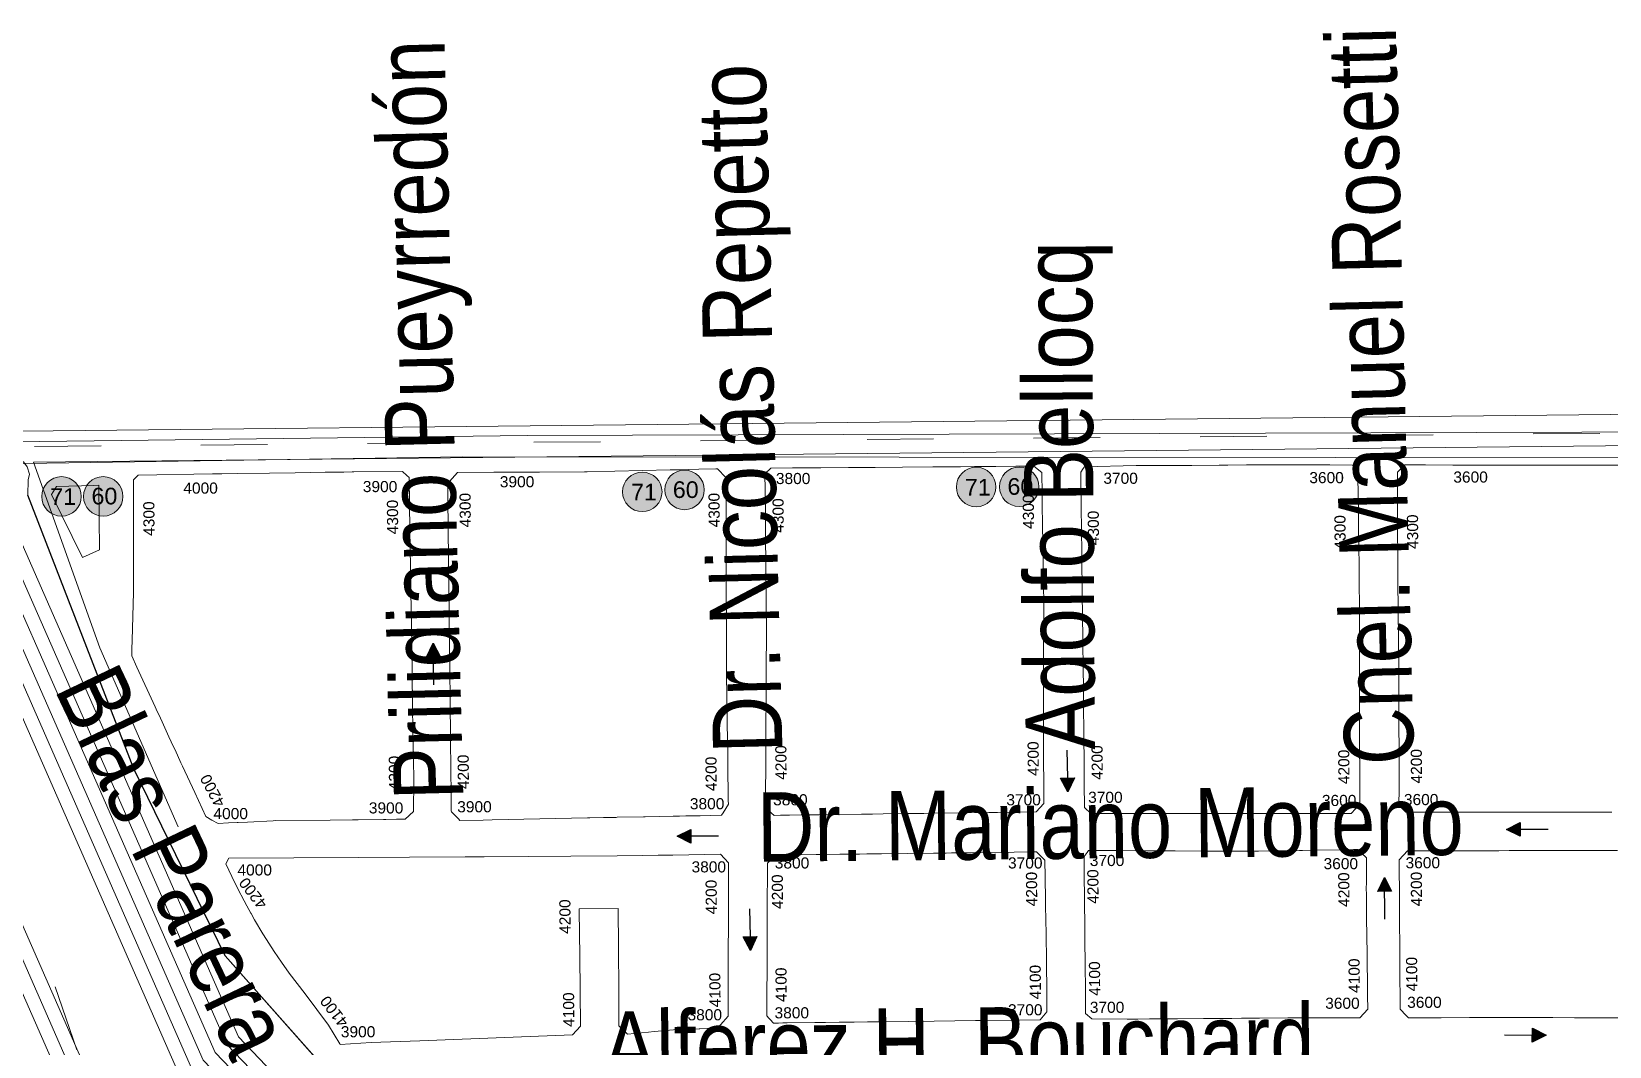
# Model space of a CAD drawing. Header units: millimetres. Extents: x 11558 to 23675, y 49449 to 61482.
# Drawn here: x 17087 to 17655, y 58048 to 58414 of the extents above; entities that cross this region are included whole.
import ezdxf

# ---------------------------------------------------------------- set-up
doc = ezdxf.new("R2010")
doc.units = ezdxf.units.MM
doc.linetypes.add('ACAD_ISO03W100', pattern=[30, 12, -18])
for name, color, linetype in [('0. autopistas', 254, 'Continuous'), ('0. plano base - nombres calles', 22, 'Continuous'), ('0. Plano Base - PLANO', 254, 'Continuous'), ('0. Plano base - sentido calles', 253, 'Continuous'), ('0.BARRIOS - DIVISIÓN', 12, 'ACAD_ISO03W100'), ('7. puesta en valor CC la lucila', 212, 'Continuous'), ('numeración', 7, 'Continuous')]:
    doc.layers.add(name, color=color, linetype=linetype)
for name, color, linetype, true_color in [('Linea 15 a Prov', 7, 'Continuous', 0x077e15), ('Linea 194 ida', 7, 'Continuous', 0x8f148f), ('Linea 194 vuelta', 7, 'Continuous', 0x34dad7), ('Linea 228 ida', 7, 'Continuous', 0x8d6453), ('Linea 371', 7, 'Continuous', 0xfb0804), ('Linea 430', 7, 'Continuous', 0xdb7a0a), ('Linea 57 ida', 7, 'Continuous', 0xf6120e), ('Linea 57 vuelta', 7, 'Continuous', 0x71160a), ('Linea 60 Barracas VUELTA', 7, 'Continuous', 0xbcab76), ('Linea 60 Constitución-barramcas x Fleming IDA', 7, 'Continuous', 0x660000), ('Linea 60 Constitución-barrancas x Fleming VUELTA', 7, 'Continuous', 0xbcab76), ('Linea 71 IDA', 7, 'Continuous', 0xff2424), ('Linea 71 REGRESO', 7, 'Continuous', 0x2e62ff)]:
    doc.layers.add(name, color=color, linetype=linetype, true_color=true_color)
doc.layers.get('7. puesta en valor CC la lucila').off()
doc.styles.get("Standard").update_dxf_attribs({"font": 'arial.ttf'})

# ---------------------------------------------------------------- blocks, each defined once
blk = doc.blocks.new('MANZANAS')
at = {"layer": '0. Plano Base - PLANO', "color": 0, "linetype": 'Continuous', "lineweight": 5}
for p, q in [((5635699.17, 6180688.49), (5635714.02, 6180696.32)), ((5635710.65, 6180673.11), (5635722.99, 6180679.62)), ((5635711.01, 6180672.43), (5635710.65, 6180673.11))]:
    blk.add_line(p, q, dxfattribs=at)
for points in [[(5636024.75, 6180875.58), (5636021.83, 6180874.04), (5636018.51, 6180872.32), (5636014.42, 6180870.2), (5636014.01, 6180869.99), (5636013.35, 6180869.58), (5636010.05, 6180867.93), (5636001.05, 6180863.26), (5635996.79, 6180861.05), (5635992.25, 6180858.7), (5635987.86, 6180856.41), (5635983.48, 6180854.14), (5635979.06, 6180851.83), (5635977.56, 6180851.04), (5635974.65, 6180849.52), (5635972.01, 6180848.13), (5635970.23, 6180847.2), (5635965.68, 6180844.81), (5635958.94, 6180841.28), (5635955.5, 6180842.43), (5635952.85, 6180847.7), (5635952.38, 6180848.65), (5635952.19, 6180849.03), (5635951.37, 6180850.59), (5635949.7, 6180853.75), (5635948.82, 6180855.43), (5635947.55, 6180857.85), (5635947.42, 6180858.09), (5635945.3, 6180862.11), (5635943.34, 6180865.84), (5635941.89, 6180868.6), (5635939.81, 6180872.55), (5635937.73, 6180876.51), (5635937.56, 6180876.84), (5635932.76, 6180885.95), (5635927.8, 6180895.32), (5635922.92, 6180904.51), (5635917.94, 6180913.91), (5635915.5, 6180918.52), (5635913.03, 6180923.18), (5635912.51, 6180924.17), (5635910.72, 6180927.55), (5635910.54, 6180927.89), (5635908.16, 6180932.43), (5635904.08, 6180940.22), (5635902.36, 6180943.5), (5635899.7, 6180948.59), (5635900.86, 6180952.16), (5635907.55, 6180955.56), (5635916.31, 6180960.01), (5635925.13, 6180964.56), (5635934.24, 6180969.28), (5635942.54, 6180973.58), (5635943.13, 6180973.89), (5635945.87, 6180975.31), (5635947.58, 6180976.2), (5635952.33, 6180978.66), (5635954.71, 6180979.9), (5635957.24, 6180981.22), (5635959.75, 6180982.54), (5635972.31, 6180989.11)], [(5636061.68, 6180811.28), (5636057.56, 6180809.15), (5636053.22, 6180806.9), (5636052.22, 6180806.39), (5636049.8, 6180805.14), (5636048.95, 6180804.7), (5636047.25, 6180803.82), (5636046.91, 6180803.65), (5636040.02, 6180800.09), (5636039.7, 6180799.92), (5636037.23, 6180798.65), (5636035.12, 6180797.56), (5636030.96, 6180795.4), (5636022.11, 6180790.83), (5636013.33, 6180786.25), (5636004.26, 6180781.46), (5635997.22, 6180777.74), (5635993.91, 6180775.99), (5635993.84, 6180775.96), (5635992.72, 6180776.35), (5635989.73, 6180777.42), (5635986.89, 6180782.81), (5635985.32, 6180785.78), (5635979.44, 6180796.92), (5635974.85, 6180805.63), (5635969.12, 6180816.5), (5635967.15, 6180820.24), (5635964.64, 6180824.99), (5635965.86, 6180829.25), (5635973.12, 6180833.03), (5635976.3, 6180834.69), (5635985.15, 6180839.31), (5635994.08, 6180843.97), (5635995.02, 6180844.46), (5635998.33, 6180846.18), (5636003, 6180848.63), (5636007.15, 6180850.79), (5636011.56, 6180853.09), (5636011.96, 6180853.3), (5636017.9, 6180856.4), (5636020.87, 6180857.95), (5636029.49, 6180862.44), (5636032.93, 6180864.24)], [(5635699.71, 6180563.15), (5635605.21, 6180599.23), (5635545.01, 6180643.82), (5635465.72, 6180713.67), (5635463.22, 6180718.68), (5635462.73, 6180720.68), (5635460.73, 6180722.68), (5635458.73, 6180723.68), (5635453.73, 6180723.69), (5635361.68, 6180675.78), (5635359.68, 6180674.78), (5635357.68, 6180670.78), (5635357.67, 6180667.78), (5635359.67, 6180664.78)], [(5635714.02, 6180696.32), (5635721.95, 6180700.61), (5635726.97, 6180703.33), (5635729.28, 6180704.57), (5635731.6, 6180705.83), (5635746.69, 6180713.98), (5635750.72, 6180712.6), (5635754.96, 6180704.4), (5635760.39, 6180693.9), (5635765.96, 6180683.12), (5635771.42, 6180672.56), (5635772.51, 6180670.44), (5635774.4, 6180666.72), (5635776.07, 6180663.52), (5635775.01, 6180659.48), (5635774.93, 6180659.17), (5635774.61, 6180657.95), (5635773.62, 6180657.39), (5635769.06, 6180654.79), (5635768.89, 6180654.69), (5635766.39, 6180653.27), (5635760.83, 6180650.1), (5635754.94, 6180646.3), (5635753.28, 6180645.24), (5635746.84, 6180641.1), (5635745.56, 6180641.48), (5635744.59, 6180641.77), (5635742.77, 6180642.31), (5635737.34, 6180652.61), (5635729.17, 6180668.13), (5635723.31, 6180679.03), (5635722.99, 6180679.62)], [(5635711.01, 6180672.43), (5635718.65, 6180658.17), (5635730.58, 6180635.81), (5635729.4, 6180631.68), (5635681.54, 6180604.49), (5635666.32, 6180595.85), (5635656.74, 6180590.01), (5635656.47, 6180590.18), (5635649.74, 6180594.23), (5635637.18, 6180600.4), (5635632.86, 6180602.36), (5635628.58, 6180604.42), (5635624.35, 6180606.58), (5635620.16, 6180608.84), (5635614.06, 6180612.33), (5635613.66, 6180612.57), (5635608.65, 6180615.66), (5635606.49, 6180617.13), (5635606.34, 6180617.23), (5635603.86, 6180618.85), (5635602.17, 6180619.95), (5635598.12, 6180622.81), (5635594.13, 6180625.76), (5635590.22, 6180628.8), (5635590.26, 6180631.07), (5635631.67, 6180652.9), (5635647.78, 6180661.4), (5635665.58, 6180670.78), (5635671.56, 6180673.93), (5635685.71, 6180681.4), (5635699.17, 6180688.49)]]:
    blk.add_lwpolyline(points, dxfattribs=at)
for points in [[(5635859.17, 6180789), (5635858.32, 6180788.55), (5635855.34, 6180789.44), (5635851.35, 6180796.97), (5635849.98, 6180799.55), (5635848.38, 6180802.56), (5635846.85, 6180805.44), (5635844.2, 6180810.44), (5635841.72, 6180815.12), (5635839.13, 6180819.99), (5635836.58, 6180824.8), (5635836.47, 6180825.02), (5635834.97, 6180827.82), (5635831.95, 6180833.45), (5635827.24, 6180842.24), (5635822.42, 6180851.23), (5635819.6, 6180856.5), (5635817.69, 6180860.07), (5635814.28, 6180866.42), (5635812.75, 6180869.28), (5635807.68, 6180878.75), (5635805.06, 6180883.62), (5635798.47, 6180895.93), (5635798.71, 6180897.53), (5635798.82, 6180898.3), (5635815.07, 6180907.22), (5635820.96, 6180910.29), (5635823.96, 6180911.85), (5635832.82, 6180916.54), (5635841.56, 6180921.19), (5635841.86, 6180921.35), (5635844.35, 6180922.66), (5635850.31, 6180925.8), (5635853.26, 6180927.36), (5635856.25, 6180928.93), (5635859.03, 6180930.37), (5635862.11, 6180931.96), (5635864.99, 6180933.45), (5635868.16, 6180935.08), (5635876.91, 6180939.6), (5635884.13, 6180943.33), (5635884.37, 6180943.45), (5635886.71, 6180942.75), (5635886.88, 6180942.44), (5635891.93, 6180933.01), (5635892.68, 6180931.61), (5635895.81, 6180925.76), (5635900.66, 6180916.71), (5635902.12, 6180913.97), (5635905.48, 6180907.7), (5635910.27, 6180898.59), (5635914.93, 6180889.53), (5635919.6, 6180880.57), (5635921.18, 6180877.55), (5635924.26, 6180871.67), (5635929.24, 6180862.15), (5635930.67, 6180859.43), (5635932.44, 6180856.04), (5635934.04, 6180852.99), (5635936.52, 6180848.25), (5635938.77, 6180843.95), (5635940.88, 6180839.93), (5635942.82, 6180836.22), (5635941.61, 6180831.84), (5635936.49, 6180829.16), (5635933.84, 6180827.78), (5635927.23, 6180824.35), (5635922.01, 6180821.62), (5635918.57, 6180819.85), (5635916.15, 6180818.6), (5635913.86, 6180817.41), (5635911.91, 6180816.41), (5635909.66, 6180815.22), (5635900.7, 6180810.57), (5635892.06, 6180806.08), (5635887.53, 6180803.73), (5635883.02, 6180801.38), (5635878.7, 6180799.14), (5635874.29, 6180796.85), (5635872.12, 6180795.72), (5635868.5, 6180793.84), (5635865.26, 6180792.16), (5635864.97, 6180792.01), (5635861.91, 6180790.42)], [(5635759.45, 6180736.44), (5635757.39, 6180735.33), (5635753.43, 6180736.3), (5635750.73, 6180741.56), (5635749.68, 6180743.61), (5635747.79, 6180747.29), (5635744.53, 6180753.65), (5635743.3, 6180756.04), (5635739.62, 6180763.22), (5635735.86, 6180770.54), (5635734.41, 6180773.37), (5635732.34, 6180777.41), (5635731.38, 6180779.29), (5635728.52, 6180784.86), (5635726.81, 6180788.2), (5635722.13, 6180797.24), (5635720.66, 6180800), (5635719.1, 6180802.94), (5635717.55, 6180805.84), (5635714.56, 6180811.46), (5635713.51, 6180813.42), (5635712.07, 6180816.12), (5635709.43, 6180821.08), (5635706.75, 6180826.1), (5635706.69, 6180826.21), (5635704.8, 6180829.77), (5635700.57, 6180837.72), (5635697.79, 6180842.92), (5635698.7, 6180845.76), (5635705.57, 6180849.39), (5635714.62, 6180854.17), (5635723.47, 6180858.84), (5635732, 6180863.34), (5635740.67, 6180867.92), (5635750.33, 6180873.02), (5635755.59, 6180875.81), (5635759.16, 6180877.71), (5635763.62, 6180880.08), (5635768.06, 6180882.45), (5635770.42, 6180883.7), (5635776.77, 6180887.09), (5635777.18, 6180887.3), (5635782.51, 6180890.11), (5635786.09, 6180889.39), (5635786.87, 6180887.95), (5635789.01, 6180883.96), (5635791.29, 6180879.74), (5635795.41, 6180872.1), (5635800.25, 6180863.14), (5635805, 6180854.36), (5635805.67, 6180853.11), (5635808.15, 6180848.42), (5635809.22, 6180846.35), (5635809.92, 6180845), (5635814.71, 6180835.72), (5635817.05, 6180831.19), (5635819.53, 6180826.38), (5635824.43, 6180816.9), (5635833.98, 6180798.55), (5635838.7, 6180789.58), (5635840.2, 6180786.75), (5635841.73, 6180783.92), (5635840.59, 6180779.94), (5635834.36, 6180776.6), (5635828.41, 6180773.41), (5635825.61, 6180771.91), (5635816.66, 6180767.11), (5635807.9, 6180762.41), (5635804.92, 6180760.81), (5635799.04, 6180757.66), (5635792.09, 6180753.93), (5635788.64, 6180752.09), (5635785.18, 6180750.23), (5635776.33, 6180745.49), (5635771.67, 6180742.99), (5635768.19, 6180741.12), (5635767.78, 6180740.9), (5635766.02, 6180739.96), (5635762.3, 6180737.96)], [(5635665.15, 6180685.52), (5635657.76, 6180681.49), (5635657.07, 6180681.74), (5635653.72, 6180682.94), (5635653.52, 6180683.01), (5635650.82, 6180688.08), (5635641.56, 6180705.43), (5635634.28, 6180719.09), (5635629.91, 6180727.29), (5635625.5, 6180735.55), (5635625.46, 6180735.62), (5635620.65, 6180744.63), (5635620.02, 6180745.82), (5635615.69, 6180753.94), (5635615.59, 6180754.12), (5635612.11, 6180760.65), (5635604.35, 6180775.19), (5635604.32, 6180775.25), (5635601.75, 6180780.06), (5635601.39, 6180780.74), (5635600.88, 6180781.7), (5635597.97, 6180787.16), (5635598.19, 6180788.1), (5635599.21, 6180792.31), (5635610.85, 6180798.43), (5635617.93, 6180802.16), (5635625.4, 6180806.08), (5635639.8, 6180813.66), (5635640.64, 6180814.11), (5635666.86, 6180828.47), (5635669.8, 6180830.09), (5635672.53, 6180831.59), (5635675.92, 6180833.45), (5635681.28, 6180836.4), (5635681.8, 6180836.68), (5635685.9, 6180835.35), (5635692.26, 6180823.25), (5635695.17, 6180817.65), (5635696.6, 6180814.86), (5635698.14, 6180811.87), (5635699.56, 6180809.14), (5635704.47, 6180799.83), (5635704.58, 6180799.61), (5635708.92, 6180791.37), (5635709.24, 6180790.76), (5635713.78, 6180782.13), (5635713.9, 6180781.91), (5635718.32, 6180773.51), (5635723.06, 6180764.57), (5635725.53, 6180759.99), (5635727.75, 6180755.86), (5635729.28, 6180753.01), (5635732.93, 6180746.21), (5635734.27, 6180743.73), (5635735.37, 6180741.67), (5635736.54, 6180739.49), (5635737.78, 6180737.19), (5635739.13, 6180734.68), (5635740.3, 6180732.51), (5635740.92, 6180731.35), (5635740.69, 6180727.74), (5635740.62, 6180726.66), (5635733.88, 6180722.99), (5635730.17, 6180720.97), (5635729.33, 6180720.51), (5635727.28, 6180719.39), (5635725.24, 6180718.28), (5635716.46, 6180713.49), (5635715.92, 6180713.2), (5635707.59, 6180708.66), (5635707.21, 6180708.45), (5635703.22, 6180706.27), (5635698.92, 6180703.93), (5635698.15, 6180703.51), (5635667.99, 6180687.07)], [(5635904.1, 6180728.85), (5635892.78, 6180723.1), (5635889.93, 6180723.73), (5635886.4, 6180730.37), (5635881.2, 6180740.14), (5635877.78, 6180746.57), (5635876.37, 6180749.22), (5635874.35, 6180753.02), (5635871.79, 6180757.82), (5635871.06, 6180759.19), (5635869.63, 6180761.88), (5635867.32, 6180766.23), (5635863.38, 6180773.72), (5635863.66, 6180775.47), (5635863.8, 6180776.37), (5635870.77, 6180779.94), (5635873.74, 6180781.46), (5635882.49, 6180785.95), (5635891.52, 6180790.58), (5635900.69, 6180795.28), (5635909.24, 6180799.67), (5635918.23, 6180804.35), (5635923.88, 6180807.41), (5635927.03, 6180809.11), (5635931.27, 6180811.4), (5635932.17, 6180811.89), (5635935.82, 6180813.87), (5635944.51, 6180818.57), (5635948.33, 6180820.64), (5635949.61, 6180821.33), (5635953.53, 6180820.26), (5635953.88, 6180820.16), (5635954.63, 6180818.69), (5635956.57, 6180814.92), (5635957.94, 6180812.25), (5635958.88, 6180810.37), (5635959.89, 6180808.47), (5635962.6, 6180803.41), (5635963.91, 6180800.98), (5635970.05, 6180789.51), (5635971.18, 6180787.4), (5635975.22, 6180779.88), (5635977.12, 6180776.33), (5635979.4, 6180772.07), (5635978.27, 6180767.91), (5635977.37, 6180767.44), (5635973.04, 6180765.2), (5635970.44, 6180763.86), (5635967.05, 6180762.11), (5635964.39, 6180760.73), (5635961.05, 6180759), (5635958.29, 6180757.55), (5635955.24, 6180755.94), (5635946.3, 6180751.2), (5635943.45, 6180749.69), (5635940.5, 6180748.13), (5635937.45, 6180746.51), (5635928.45, 6180741.75), (5635920.14, 6180737.35), (5635911.2, 6180732.62), (5635907.55, 6180730.68)], [(5635584.24, 6180642.29), (5635581.02, 6180640.41), (5635578.45, 6180640.47), (5635575.92, 6180640.53), (5635568.38, 6180646.38), (5635560.09, 6180652.81), (5635559.05, 6180653.61), (5635555, 6180656.76), (5635554.05, 6180657.49), (5635550.88, 6180659.95), (5635546.26, 6180663.54), (5635545.08, 6180664.46), (5635542.23, 6180666.67), (5635541.53, 6180667.2), (5635529.07, 6180676.87), (5635525.58, 6180679.58), (5635524.5, 6180681.8), (5635523.1, 6180684.7), (5635515.58, 6180700.16), (5635512.35, 6180706.37), (5635509.59, 6180711.69), (5635504.35, 6180721.81), (5635500.94, 6180728.39), (5635496.92, 6180736.15), (5635497.63, 6180738.48), (5635521.16, 6180751.14), (5635522.11, 6180751.65), (5635524.18, 6180752.77), (5635529.18, 6180755.46), (5635539.25, 6180760.88), (5635547.41, 6180765.27), (5635556.89, 6180770.38), (5635562.85, 6180773.58), (5635565.54, 6180775.03), (5635566, 6180775.28), (5635581.53, 6180783.44), (5635583.59, 6180782.96), (5635584.64, 6180782.71), (5635593.56, 6180766.14), (5635603.11, 6180748.42), (5635603.15, 6180748.34), (5635604.08, 6180746.61), (5635613.35, 6180729.4), (5635623.4, 6180710.75), (5635628.11, 6180701.99), (5635632.82, 6180693.26), (5635636.31, 6180686.77), (5635641.46, 6180676.73), (5635640.13, 6180672.86), (5635637.32, 6180671.36), (5635633.93, 6180669.55), (5635633.22, 6180669.17), (5635625.2, 6180664.88), (5635624.36, 6180664.44), (5635623.33, 6180663.89), (5635616.29, 6180660.13), (5635598.75, 6180650.76), (5635598.15, 6180650.41), (5635590.2, 6180645.77), (5635587.24, 6180644.04), (5635586.89, 6180643.84)], [(5635793.32, 6180669.72), (5635791.7, 6180668.85), (5635790.08, 6180669.44), (5635789.43, 6180669.68), (5635788.43, 6180670.04), (5635784.99, 6180676.72), (5635780.41, 6180685.61), (5635775.8, 6180694.55), (5635771.34, 6180703.2), (5635763.24, 6180718.92), (5635764.62, 6180722.96), (5635771.22, 6180726.49), (5635777.37, 6180729.78), (5635780.16, 6180731.27), (5635784.9, 6180733.81), (5635789.51, 6180736.28), (5635790.09, 6180736.59), (5635791.13, 6180737.15), (5635793.52, 6180738.43), (5635797.04, 6180740.31), (5635798.16, 6180740.91), (5635814.69, 6180749.76), (5635815.65, 6180750.27), (5635817.81, 6180751.43), (5635818.73, 6180751.92), (5635820.36, 6180752.79), (5635822.53, 6180753.96), (5635824.68, 6180755.1), (5635826.51, 6180756.08), (5635830.94, 6180758.45), (5635840.32, 6180763.47), (5635845.65, 6180766.33), (5635847.39, 6180767.26), (5635851.46, 6180765.97), (5635854.37, 6180760.6), (5635855.55, 6180758.41), (5635857.1, 6180755.54), (5635859.24, 6180751.58), (5635864.06, 6180742.67), (5635865.57, 6180739.87), (5635867.19, 6180736.89), (5635868.55, 6180734.36), (5635868.77, 6180733.96), (5635869.32, 6180732.92), (5635873.51, 6180725.06), (5635877.26, 6180717.93), (5635876.46, 6180714.25), (5635859.17, 6180704.99), (5635855.87, 6180703.22), (5635842.74, 6180696.19), (5635826.41, 6180687.44), (5635826.09, 6180687.27), (5635821.57, 6180684.85), (5635817.33, 6180682.58), (5635817.05, 6180682.43), (5635812.52, 6180680.01), (5635808.18, 6180677.68), (5635805.57, 6180676.3), (5635804.86, 6180675.9), (5635796.03, 6180671.17), (5635794.72, 6180670.47)], [(5635486.74, 6180728.65), (5635486.82, 6180728.49), (5635497.67, 6180708.19), (5635493.51, 6180702.91), (5635473.15, 6180717.86), (5635473.42, 6180721.2), (5635485.18, 6180727.77)]]:
    blk.add_lwpolyline(points, close=True, dxfattribs=at)
blk = doc.blocks.new('60 vuelta')
at = {"layer": 'Linea 60 Constitución-barrancas x Fleming VUELTA', "lineweight": 211, "true_color": 0xededed}
h = blk.add_hatch(color=7, dxfattribs=at)
h.dxf.hatch_style = 1
edge = h.paths.add_edge_path()
edge.add_arc((0, 0), 7.11, 0, 360)
at = {"layer": 'Linea 60 Barracas VUELTA', "lineweight": 9}
blk.add_circle((0, 0), 7.11, dxfattribs=at)
at = {"layer": 'Linea 60 Barracas VUELTA', "lineweight": 15, "insert": (-4.24, 3.11), "char_height": 6, "attachment_point": 1}
blk.add_mtext_dynamic_manual_height_columns('60', width=16.4579, gutter_width=12.5, heights=[0], dxfattribs=at)
blk = doc.blocks.new('71 ida')
at = {"layer": 'Linea 71 IDA', "lineweight": 211, "true_color": 0xededed}
h = blk.add_hatch(color=7, dxfattribs=at)
h.dxf.hatch_style = 1
edge = h.paths.add_edge_path()
edge.add_arc((0, 0), 7.11, 0, 360)
at = {"layer": 'Linea 71 IDA', "lineweight": 9}
blk.add_circle((0, 0), 7.11, dxfattribs=at)
at = {"layer": 'Linea 71 IDA', "lineweight": 15, "insert": (-4.06, 2.93), "char_height": 6, "attachment_point": 1}
blk.add_mtext_dynamic_manual_height_columns('71', width=16.4579, gutter_width=12.5, heights=[0], dxfattribs=at)

msp = doc.modelspace()

# ---------------------------------------------------------------- hatches: boundary and pattern name
at = {"layer": '0. Plano base - sentido calles', "linetype": 'Continuous', "lineweight": 25, "ltscale": 2, "true_color": 0x1a1a1a}
h = msp.add_hatch(color=250, dxfattribs=at)
h.dxf.hatch_style = 1
h.paths.add_polyline_path([(17231.27, 58193.33), (17228.82, 58188.3), (17231.32, 58188.33)])
h.paths.add_polyline_path([(17231.27, 58193.33), (17231.32, 58188.33), (17233.82, 58188.36)])
h = msp.add_hatch(color=250, dxfattribs=at)
h.dxf.hatch_style = 1
h.paths.add_polyline_path([(17459.83, 58139.79), (17462.24, 58144.83), (17459.74, 58144.79)])
h.paths.add_polyline_path([(17459.83, 58139.79), (17459.74, 58144.79), (17457.24, 58144.74)])
h = msp.add_hatch(color=250, dxfattribs=at)
h.dxf.hatch_style = 1
h.paths.add_polyline_path([(17319.07, 58123.81), (17324.07, 58121.32), (17324.07, 58123.82)])
h.paths.add_polyline_path([(17319.07, 58123.81), (17324.07, 58123.82), (17324.06, 58126.32)])
h = msp.add_hatch(color=250, dxfattribs=at)
h.dxf.hatch_style = 1
h.paths.add_polyline_path([(17617.91, 58126.3), (17622.91, 58123.81), (17622.91, 58126.31)])
h.paths.add_polyline_path([(17617.91, 58126.3), (17622.91, 58126.31), (17622.9, 58128.81)])
h = msp.add_hatch(color=250, dxfattribs=at)
h.dxf.hatch_style = 1
h.paths.add_polyline_path([(17573.99, 58109.02), (17571.54, 58103.99), (17574.04, 58104.02)])
h.paths.add_polyline_path([(17573.99, 58109.02), (17574.04, 58104.02), (17576.54, 58104.04)])
h = msp.add_hatch(color=250, dxfattribs=at)
h.dxf.hatch_style = 1
h.paths.add_polyline_path([(17345.49, 58082.65), (17347.88, 58087.7), (17345.38, 58087.65)])
h.paths.add_polyline_path([(17345.49, 58082.65), (17345.38, 58087.65), (17342.89, 58087.6)])
h = msp.add_hatch(color=250, dxfattribs=at)
h.dxf.hatch_style = 1
h.paths.add_polyline_path([(17632.26, 58052.15), (17627.29, 58054.72), (17627.26, 58052.22)])
h.paths.add_polyline_path([(17632.26, 58052.15), (17627.26, 58052.22), (17627.23, 58049.72)])

# ---------------------------------------------------------------- linework, layer by layer
at = {"layer": '0. autopistas'}
for p, q in [((17123.37, 58148.06), (17085.22, 58246.6)), ((17156.24, 58080.74), (17123.37, 58148.06)), ((17223.46, 58005.15), (17156.24, 58080.74))]:
    msp.add_line(p, q, dxfattribs=at)
at = {"layer": '0. Plano base - sentido calles', "color": 250, "linetype": 'Continuous', "lineweight": 25, "ltscale": 2, "true_color": 0x1a1a1a}
for points in [[(17231.42, 58178.33), (17231.27, 58193.33), (17233.82, 58188.36), (17228.82, 58188.3), (17231.27, 58193.33)], [(17459.57, 58154.78), (17459.83, 58139.79), (17457.24, 58144.74), (17462.24, 58144.83), (17459.83, 58139.79)], [(17334.07, 58123.84), (17319.07, 58123.81), (17324.06, 58126.32), (17324.07, 58121.32), (17319.07, 58123.81)], [(17632.91, 58126.32), (17617.91, 58126.3), (17622.9, 58128.81), (17622.91, 58123.81), (17617.91, 58126.3)], [(17574.15, 58094.02), (17573.99, 58109.02), (17576.54, 58104.04), (17571.54, 58103.99), (17573.99, 58109.02)], [(17345.18, 58097.65), (17345.49, 58082.65), (17342.89, 58087.6), (17347.88, 58087.7), (17345.49, 58082.65)], [(17617.26, 58052.34), (17632.26, 58052.15), (17627.23, 58049.72), (17627.29, 58054.72), (17632.26, 58052.15)]]:
    msp.add_lwpolyline(points, dxfattribs=at)
at = {"layer": '0.BARRIOS - DIVISIÓN', "color": 14, "lineweight": 18, "ltscale": 2}
for points in [[(17027.55, 58263.71), (19945.72, 58287.94), (19902.09, 57798.86), (19856.05, 57250.46), (20909.53, 57261.75), (21026.57, 57261.35), (21295.4, 57263.73), (21207.14, 57047.24), (21397.73, 57041.84), (21346.41, 56770.65), (21370.88, 56749.89), (21369.71, 56721.79), (21410.13, 56720.2), (21422.01, 56694.22), (21424.96, 56493.28), (21477.94, 56493.24), (21485.42, 56452.7), (21228.86, 56438.95), (21225.94, 56407.63), (21148.42, 56402.76), (21134.38, 56160), (21185.39, 56161.52), (21178.83, 56000.77)], [(16311.92, 55648.81), (17552.48, 55699.13), (17505.57, 56634.4), (17339.24, 57366.84), (17027.55, 58263.71), (16421.34, 58257.46)], [(17552.48, 55699.13), (17505.57, 56634.4), (17339.24, 57366.84), (17027.55, 58263.71)]]:
    msp.add_lwpolyline(points, dxfattribs=at)
at = {"layer": 'Linea 15 a Prov', "lineweight": 15}
msp.add_lwpolyline([(17575.66, 55749.48), (17559.15, 56103.3), (17547.22, 56382.06), (17535.92, 56621.95), (17517.41, 56714.45), (17433.84, 57118.42), (17380.18, 57383.95), (17327, 57582.52), (17282.44, 57720.62), (17284.43, 57848.06), (17259.53, 57916.75), (17218.68, 57984.45), (17156.84, 58048.8), (17025.14, 58348.32)], dxfattribs=at)
at = {"layer": 'Linea 194 ida', "lineweight": 15}
msp.add_lwpolyline([(17515.74, 55746.3), (17499.21, 56100.62), (17487.28, 56379.36), (17476.2, 56614.61), (17458.61, 56702.49), (17375.05, 57106.4), (17321.74, 57370.24), (17269.31, 57566.01), (17225.52, 57709.61), (17160.54, 57795.89), (17132.1, 57842.95), (17106.16, 57930.57), (17097.85, 58033.91), (16970.21, 58324.17)], dxfattribs=at)
at = {"layer": 'Linea 194 vuelta', "lineweight": 15}
msp.add_lwpolyline([(17565.67, 55748.95), (17549.16, 56102.85), (17537.23, 56381.61), (17525.97, 56620.73), (17507.61, 56712.46), (17424.04, 57116.42), (17370.44, 57381.67), (17317.41, 57579.69), (17272.41, 57719.13), (17274.4, 57846.38), (17250.46, 57912.42), (17210.69, 57978.32), (17148.4, 58043.15), (17015.98, 58344.3)], dxfattribs=at)
at = {"layer": 'Linea 228 ida', "lineweight": 15}
msp.add_lwpolyline([(17560.68, 55748.69), (17544.16, 56102.63), (17532.23, 56381.38), (17520.99, 56620.11), (17502.71, 56711.46), (17419.14, 57115.42), (17365.57, 57380.52), (17312.61, 57578.28), (17267.4, 57718.38), (17269.39, 57845.53), (17245.92, 57910.26), (17206.7, 57975.26), (17144.18, 58040.33), (17011.4, 58342.28)], dxfattribs=at)
at = {"layer": 'Linea 371', "lineweight": 15}
for points in [[(17725.56, 53456.25), (17715.08, 53668.5), (17705.9, 53842.77), (17685.3, 54029.52), (17657.54, 54169.12), (17630.96, 54326.97), (17624.91, 54421.12), (17614.91, 54753.22), (17609.44, 55018.02), (17599.05, 55441.42), (17580.65, 55749.75), (17564.14, 56103.52), (17552.21, 56382.28), (17540.9, 56622.56), (17522.31, 56715.45), (17438.74, 57119.43), (17385.05, 57385.09), (17331.8, 57583.94), (17287.45, 57721.37), (17289.44, 57848.9), (17264.06, 57918.91), (17222.67, 57987.51), (17161.06, 58051.63), (17029.71, 58350.34)], [(17636.76, 53442.38), (17654.97, 53669), (17646.08, 53837.9), (17625.94, 54020.36), (17598.52, 54158.29), (17571.29, 54320.05), (17564.97, 54418.29), (17554.93, 54751.7), (17549.46, 55016.66), (17539.1, 55438.89), (17520.73, 55746.56), (17504.2, 56100.84), (17492.27, 56379.59), (17481.18, 56615.22), (17463.51, 56703.48), (17379.95, 57107.41), (17326.61, 57371.38), (17274.12, 57567.38), (17230.04, 57711.91), (17164.68, 57798.69), (17136.71, 57844.98), (17111.1, 57931.49), (17102.76, 58035.15), (16974.79, 58326.18)]]:
    msp.add_lwpolyline(points, dxfattribs=at)
at = {"layer": 'Linea 430', "lineweight": 15}
msp.add_lwpolyline([(17570.66, 55749.22), (17554.15, 56103.07), (17542.22, 56381.83), (17530.94, 56621.34), (17512.51, 56713.46), (17428.94, 57117.42), (17375.31, 57382.81), (17322.21, 57581.11), (17277.43, 57719.88), (17279.42, 57847.22), (17254.99, 57914.59), (17214.69, 57981.39), (17152.62, 58045.98), (17020.56, 58346.31)], dxfattribs=at)
at = {"layer": 'Linea 57 ida', "lineweight": 15}
msp.add_lwpolyline([(17555.68, 55748.42), (17539.17, 56102.4), (17527.24, 56381.16), (17516.01, 56619.5), (17497.81, 56710.46), (17414.24, 57114.42), (17360.7, 57379.38), (17307.82, 57576.86), (17262.39, 57717.63), (17264.38, 57844.69), (17241.39, 57908.09), (17202.71, 57972.2), (17139.96, 58037.5), (17006.83, 58340.27)], dxfattribs=at)
at = {"layer": 'Linea 57 vuelta', "lineweight": 15}
msp.add_lwpolyline([(17525.72, 55746.83), (17509.2, 56101.06), (17497.27, 56379.81), (17486.15, 56615.83), (17468.41, 56704.48), (17384.85, 57108.41), (17331.48, 57372.52), (17278.93, 57568.76), (17234.57, 57714.22), (17168.83, 57801.5), (17141.33, 57847.02), (17116.04, 57932.41), (17107.68, 58036.39), (16979.37, 58328.2)], dxfattribs=at)
at = {"layer": 'Linea 60 Constitución-barramcas x Fleming IDA', "lineweight": 15}
msp.add_lwpolyline([(19968.39, 58299.96), (16945.32, 58268.27), (17025.9, 58121.47), (17038.75, 58082.39), (17040.39, 58043.46), (17037.08, 57989.25), (17021.22, 57953.45), (16973.58, 57909.1), (16913.42, 57886.97), (16902.75, 57877.95), (16903.3, 57853.35), (16908.49, 57833.13), (16950.06, 57815.63), (17005.08, 57783.45), (17150.85, 57694.9), (17208.04, 57657.11)], dxfattribs=at)
at = {"layer": 'Linea 60 Constitución-barrancas x Fleming VUELTA', "lineweight": 15}
msp.add_lwpolyline([(19735.27, 55892.45), (19748.85, 56088.31), (19793.32, 56420.63), (19801.92, 56520.05), (19808.13, 56673.21), (19809.79, 56730.25), (19812.59, 56826.86), (19815.87, 56917.54), (19820.08, 57017.65), (19832.13, 57148.06), (19843.42, 57278.77), (19850.08, 57356.96), (19853.16, 57391.86), (19860.51, 57471.05), (19871.16, 57585.84), (19880.58, 57700.65), (19905.29, 57992.13), (19930.96, 58288.09), (17087.24, 58258.5), (17111.11, 58191.69), (17139.28, 58127.24)], dxfattribs=at)
at = {"layer": 'Linea 71 IDA', "lineweight": 15}
msp.add_lwpolyline([(19739.26, 55892.18), (19752.83, 56087.91), (19797.3, 56420.19), (19805.91, 56519.8), (19812.13, 56673.07), (19813.79, 56730.13), (19816.58, 56826.73), (19819.87, 56917.38), (19824.07, 57017.38), (19836.12, 57147.71), (19847.4, 57278.43), (19854.07, 57356.62), (19857.14, 57391.5), (19864.49, 57470.68), (19875.15, 57585.49), (19884.57, 57700.31), (19909.27, 57991.79), (19934.41, 58281.56), (18028.49, 58259.83), (17241.76, 58260.4), (16430.09, 58248.1)], dxfattribs=at)
at = {"layer": 'Linea 71 REGRESO', "lineweight": 15}
msp.add_lwpolyline([(19959.56, 58291.9), (18025.09, 58270.55), (17265.1, 58268.17), (16416.39, 58257.7)], dxfattribs=at)

# ---------------------------------------------------------------- block references
at = {"layer": '0. Plano Base - PLANO', "color": 28, "lineweight": 5, "true_color": 0x0d0d0d, "rotation": 332.5463477508169}
msp.add_blockref('MANZANAS', (-7833237.48, -2828296.13), dxfattribs=at)
at = {"layer": '7. puesta en valor CC la lucila', "color": 250, "lineweight": 30, "rotation": 332.5463477508169}
msp.add_blockref('MANZANAS', (-7833237.48, -2828296.13), dxfattribs=at)
at = {"layer": 'Linea 60 Constitución-barrancas x Fleming VUELTA', "lineweight": 15}
for p in [(17321.8, 58248.53), (17442.37, 58249.68), (17112.35, 58246.22)]:
    msp.add_blockref('60 vuelta', p, dxfattribs=at)
at = {"layer": 'Linea 71 IDA', "lineweight": 15}
for p in [(17426.85, 58249.59), (17097.3, 58246.21), (17306.57, 58247.83)]:
    msp.add_blockref('71 ida', p, dxfattribs=at)

# ---------------------------------------------------------------- texts
at = {"layer": '0. plano base - nombres calles', "color": 250, "lineweight": 15, "true_color": 0x1a1a1a, "char_height": 25, "attachment_point": 1}
for s, insert, rotation in [('{\\fArial Narrow|b0|i0|c0|p34;Prilidiano Pueyrredón}', (17217.12, 58136.59), 91.4248), ('{\\fArial Narrow|b0|i0|c0|p34;Cnel. Manuel Rosetti}', (17559.64, 58149.16), 91.4248), ('{\\fArial Narrow|b0|i0|c0|p34;Dr. Nicolás Repetto}', (17332.1, 58153.39), 91.4248), ('{\\fArial Narrow|b0|i0|c0|p34;Adolfo Bellocq}', (17444.69, 58154.9), 90.3653), ('{\\fArial Narrow|b0|i0|c0|p34;Esteban Echeverría}', (16992.13, 58224.08), 295.4674), ('{\\fArial Narrow|b0|i0|c0|p34;Blas Parera}', (17117.1, 58187.68), 295.4674), ('{\\fArial Narrow|b0|i0|c0|p34;Dr. Mariano Moreno}', (17347.76, 58139.62), 0.5744), ('{\\fArial Narrow|b0|i0|c0|p34;Alferez H. Bouchard}', (17292.3, 58060.71), 0.6407)]:
    msp.add_mtext_dynamic_manual_height_columns(s, width=329.255, gutter_width=12.5, heights=[0], dxfattribs=dict(at, insert=insert, rotation=rotation))
at = {"layer": 'numeración', "color": 251, "true_color": 0x606162, "char_height": 4, "attachment_point": 1}
for s, insert in [('3600', (17598.78, 58255.18)), ('4000', (17141.2, 58251.2)), ('3900', (17205.87, 58251.75)), ('3900', (17255.23, 58253.49)), ('3800', (17354.7, 58254.65)), ('3700', (17472.68, 58254.74)), ('3600', (17546.89, 58254.97)), ('3900', (17208.03, 58136.04)), ('3900', (17239.89, 58136.46)), ('3800', (17323.71, 58137.55)), ('3800', (17353.7, 58138.97)), ('3700', (17437.73, 58138.97)), ('3700', (17467.2, 58139.86)), ('3600', (17551.43, 58138.72)), ('3600', (17580.97, 58139.05)), ('4000', (17152.05, 58134)), ('4000', (17160.7, 58113.69)), ('3800', (17324.31, 58114.81)), ('3800', (17354.3, 58116.22)), ('3700', (17438.33, 58116.22)), ('3700', (17467.8, 58117.11)), ('3600', (17552.03, 58115.97)), ('3600', (17581.57, 58116.3)), ('3800', (17354.22, 58062.26)), ('3700', (17438.33, 58063.35)), ('3700', (17467.8, 58064.24)), ('3600', (17552.61, 58065.71)), ('3600', (17582.15, 58066.04)), ('3800', (17322.87, 58061.55)), ('3900', (17197.95, 58055.44))]:
    msp.add_mtext_dynamic_manual_height_columns(s, width=16.0314, gutter_width=12.5, heights=[0], dxfattribs=dict(at, insert=insert))
for s, insert, rotation in [('4300', (17126.84, 58231.96), 90.4035), ('4300', (17214.62, 58232.54), 90.4035), ('4300', (17240.79, 58235.03), 90.4035), ('4300', (17330.48, 58235.03), 90.4035), ('4300', (17353.55, 58233.07), 90.4035), ('4300', (17443.71, 58234.48), 90.4035), ('4300', (17467.12, 58228.61), 90.4035), ('4300', (17556, 58227.03), 90.4035), ('4300', (17582.14, 58227.26), 90.4035), ('4200', (17240.1, 58140.79), 90.4035), ('4200', (17354.55, 58144.14), 90.4035), ('4200', (17445.45, 58145.55), 90.4035), ('4200', (17468.49, 58144.15), 90.4035), ('4200', (17557.37, 58142.57), 90.4035), ('4200', (17583.51, 58142.8), 90.4035), ('4200', (17215.29, 58140.37), 90.4035), ('4200', (17329.39, 58140.05), 90.4035), ('4200', (17152.84, 58133.77), 117.886), ('4200', (17168.51, 58097.12), 127.6047), ('4200', (17329.44, 58095.72), 90.4035), ('4200', (17353.28, 58097.63), 90.4035), ('4200', (17444.87, 58098.58), 90.4035), ('4200', (17466.97, 58099.49), 90.4035), ('4200', (17557.37, 58098.37), 90.4035), ('4200', (17583.51, 58098.6), 90.4035), ('4200', (17276.74, 58088.66), 90.4035), ('4100', (17561.09, 58067.38), 90.4035), ('4100', (17581.81, 58067.94), 90.4035), ('4100', (17330.77, 58062.22), 90.4035), ('4100', (17354.61, 58064.12), 90.4035), ('4100', (17446.2, 58065.08), 90.4035), ('4100', (17467.56, 58066.35), 90.4035), ('4100', (17197.74, 58054.52), 127.6047), ('4100', (17278.07, 58055.16), 90.4035)]:
    msp.add_mtext_dynamic_manual_height_columns(s, width=16.0314, gutter_width=12.5, heights=[0], dxfattribs=dict(at, insert=insert, rotation=rotation))

doc.saveas('drawing.dxf')
